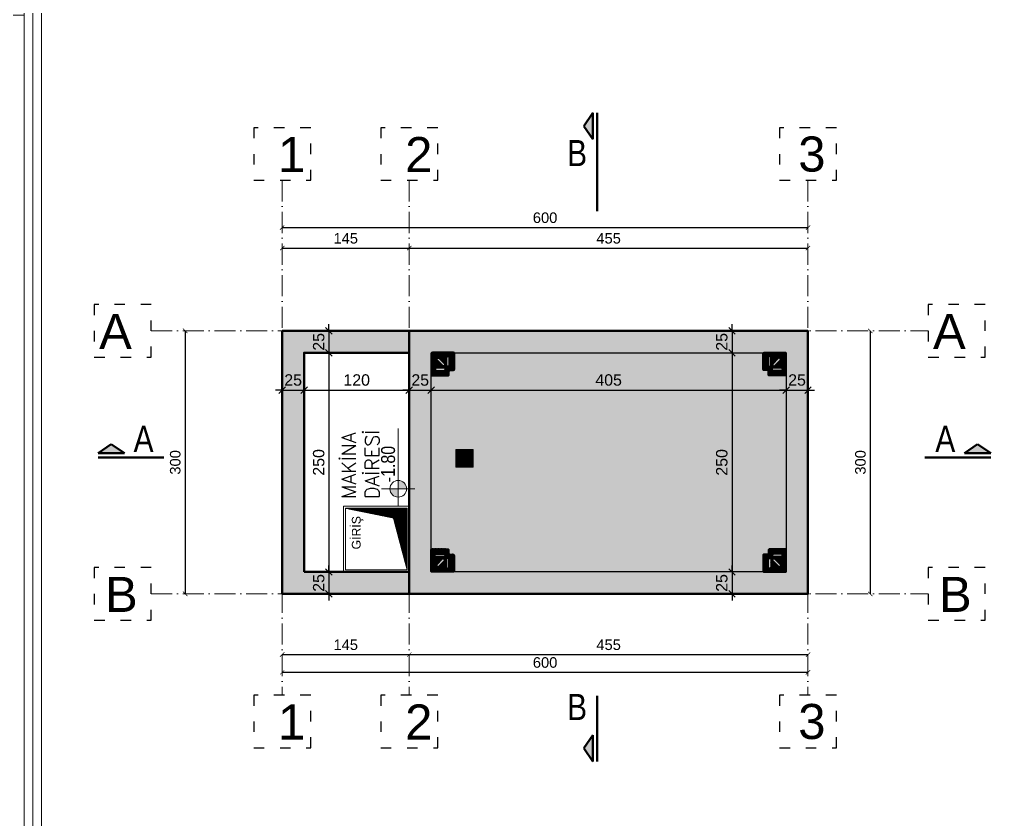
# Model space of a CAD drawing. Header units: millimetres. Extents: x 14753 to 45183, y 5640 to 19518.
# Drawn here: x 37317 to 38441, y 16651 to 17563 of the extents above; entities that cross this region are included whole.
import ezdxf
from ezdxf.enums import TextEntityAlignment as Align

# ---------------------------------------------------------------- set-up
doc = ezdxf.new("R2010")
doc.units = ezdxf.units.MM
for name, pattern in [('ACAD_ISO03W100', [30, 12, -18]), ('ACAD_ISO10W100', [18, 12, -3, 0, -3]), ('DASHDOT', [25.4, 12.7, -6.35, 0, -6.35])]:
    doc.linetypes.add(name, pattern=pattern)
for name, color, linetype, lineweight in [('.aksım', 136, 'DASHDOT', 25), ('AKS', 251, 'DASHDOT', 0), ('CERCEVE', 66, 'Continuous', 0), ('EMSAL DIŞI', 1, 'Continuous', 30), ('HAVUZ_PERDE', 4, 'Continuous', 25), ('I-BETON', 252, 'Continuous', 15), ('k ic olcu', 254, 'Continuous', 18), ('k ıslak mekan tarama', 252, 'Continuous', 9), ('Kolon', 30, 'Continuous', 50), ('SECTION4', 3, 'Continuous', 50), ('YAZI', 1, 'Continuous', 0)]:
    doc.layers.add(name, color=color, linetype=linetype, lineweight=lineweight)
doc.layers.add('proarthavuz_kotlama', color=3, linetype='Continuous')
doc.layers.add('tarama', color=253, linetype='Continuous')
doc.styles.add('ARIAL', font='TXT.SHX', dxfattribs={"height": 1})
doc.styles.add('MNS2-A-FS-KOTLAR_ZON3_BAHCEKOTLARI$0$MNS2-A-FS-KOTLAR_ZON3_BAHCEKOTLARI$0$EC', font='ARIALN.TTF')
doc.styles.get("Standard").update_dxf_attribs({"font": 'arial.ttf'})
doc.dimstyles.new('icolcu', dxfattribs={"dimtxt": 13, "dimasz": 7.5, "dimexe": 5, "dimexo": 5, "dimgap": 5, "dimtad": 1, "dimdec": 0, "dimtxsty": 'Standard', "dimblk": 'OBLIQUE', "dimcen": 2.5, "dimdle": 5, "dimclrd": 256, "dimclre": 256, "dimclrt": 256, "dimadec": 4, "dimazin": 0, "dimtfac": 1, "dimtdec": 0, "dimtix": 1, "dimtmove": 2, "dimatfit": 3, "dimldrblk": 'OBLIQUE', "dimfxl": 1, "dimarcsym": 0})
doc.dimstyles.new('icölcü', dxfattribs={"dimtxt": 12, "dimasz": 5, "dimexe": 1.25, "dimexo": 0.625, "dimgap": 5, "dimtad": 1, "dimdec": 0, "dimtxsty": 'Standard', "dimblk": 'ARCHTICK', "dimcen": -10, "dimse1": 1, "dimse2": 1, "dimadec": 0, "dimazin": 0, "dimtfac": 1, "dimtdec": 0, "dimtix": 1, "dimtmove": 0, "dimatfit": 3, "dimldrblk": 'ARCHTICK', "dimfxl": 1, "dimarcsym": 0})

# ---------------------------------------------------------------- blocks, each defined once
blk = doc.blocks.new('_ArchTick')
at = {"color": 0, "linetype": 'ByBlock', "const_width": 0.15}
blk.add_lwpolyline([(-0.5, -0.5), (0.5, 0.5)], dxfattribs=at)
blk = doc.blocks.new('*D791')
at = {"color": 0, "lineweight": -2, "transparency": 16777216}
blk.add_line((37616.7, 17325.5), (38216.7, 17325.5), dxfattribs=at)
at = {"layer": 'Defpoints', "color": 0, "transparency": 16777216}
for p in [(37616.7, 17325.5), (38216.7, 17325.5), (38216.7, 17325.5)]:
    blk.add_point(p, dxfattribs=at)
at = {"color": 0, "lineweight": -2, "transparency": 16777216, "xscale": 5, "yscale": 5, "zscale": 5, "rotation": 180}
blk.add_blockref('_ArchTick', (37616.7, 17325.5), dxfattribs=at)
at = {"color": 0, "lineweight": -2, "transparency": 16777216, "xscale": 5, "yscale": 5, "zscale": 5}
blk.add_blockref('_ArchTick', (38216.7, 17325.5), dxfattribs=at)
at = {"color": 0, "transparency": 16777216, "insert": (37916.7, 17336.7), "char_height": 12, "attachment_point": 5}
blk.add_mtext('600', dxfattribs=at)
blk = doc.blocks.new('*D792')
at = {"color": 0, "lineweight": -2, "transparency": 16777216}
blk.add_line((37616.7, 17302.1), (37761.7, 17302.1), dxfattribs=at)
at = {"layer": 'Defpoints', "color": 0, "transparency": 16777216}
for p in [(37616.7, 17302.1), (37761.7, 17302.1), (37761.7, 17302.1)]:
    blk.add_point(p, dxfattribs=at)
at = {"color": 0, "lineweight": -2, "transparency": 16777216, "xscale": 5, "yscale": 5, "zscale": 5, "rotation": 180}
blk.add_blockref('_ArchTick', (37616.7, 17302.1), dxfattribs=at)
at = {"color": 0, "lineweight": -2, "transparency": 16777216, "xscale": 5, "yscale": 5, "zscale": 5}
blk.add_blockref('_ArchTick', (37761.7, 17302.1), dxfattribs=at)
at = {"color": 0, "transparency": 16777216, "insert": (37689.2, 17313.2), "char_height": 12, "attachment_point": 5}
blk.add_mtext('145', dxfattribs=at)
blk = doc.blocks.new('*D793')
at = {"color": 0, "lineweight": -2, "transparency": 16777216}
blk.add_line((37761.7, 17302.1), (38216.7, 17302.1), dxfattribs=at)
at = {"layer": 'Defpoints', "color": 0, "transparency": 16777216}
for p in [(37761.7, 17302.1), (38216.7, 17302.1), (38216.7, 17302.1)]:
    blk.add_point(p, dxfattribs=at)
at = {"color": 0, "lineweight": -2, "transparency": 16777216, "xscale": 5, "yscale": 5, "zscale": 5, "rotation": 180}
blk.add_blockref('_ArchTick', (37761.7, 17302.1), dxfattribs=at)
at = {"color": 0, "lineweight": -2, "transparency": 16777216, "xscale": 5, "yscale": 5, "zscale": 5}
blk.add_blockref('_ArchTick', (38216.7, 17302.1), dxfattribs=at)
at = {"color": 0, "transparency": 16777216, "insert": (37989.2, 17313.2), "char_height": 12, "attachment_point": 5}
blk.add_mtext('455', dxfattribs=at)
blk = doc.blocks.new('*D794')
at = {"color": 0, "lineweight": -2, "transparency": 16777216}
blk.add_line((37616.7, 16818.3), (38216.7, 16818.3), dxfattribs=at)
at = {"layer": 'Defpoints', "color": 0, "transparency": 16777216}
for p in [(37616.7, 16818.3), (38216.7, 16818.3), (38216.7, 16818.3)]:
    blk.add_point(p, dxfattribs=at)
at = {"color": 0, "lineweight": -2, "transparency": 16777216, "xscale": 5, "yscale": 5, "zscale": 5, "rotation": 180}
blk.add_blockref('_ArchTick', (37616.7, 16818.3), dxfattribs=at)
at = {"color": 0, "lineweight": -2, "transparency": 16777216, "xscale": 5, "yscale": 5, "zscale": 5}
blk.add_blockref('_ArchTick', (38216.7, 16818.3), dxfattribs=at)
at = {"color": 0, "transparency": 16777216, "insert": (37916.7, 16829.4), "char_height": 12, "attachment_point": 5}
blk.add_mtext('600', dxfattribs=at)
blk = doc.blocks.new('*D795')
at = {"color": 0, "lineweight": -2, "transparency": 16777216}
blk.add_line((37616.7, 16838.5), (37761.7, 16838.5), dxfattribs=at)
at = {"layer": 'Defpoints', "color": 0, "transparency": 16777216}
for p in [(37616.7, 16845.3), (37761.7, 16845.3), (37761.7, 16838.5)]:
    blk.add_point(p, dxfattribs=at)
at = {"color": 0, "lineweight": -2, "transparency": 16777216, "xscale": 5, "yscale": 5, "zscale": 5, "rotation": 180}
blk.add_blockref('_ArchTick', (37616.7, 16838.5), dxfattribs=at)
at = {"color": 0, "lineweight": -2, "transparency": 16777216, "xscale": 5, "yscale": 5, "zscale": 5}
blk.add_blockref('_ArchTick', (37761.7, 16838.5), dxfattribs=at)
at = {"color": 0, "transparency": 16777216, "insert": (37689.2, 16849.6), "char_height": 12, "attachment_point": 5}
blk.add_mtext('145', dxfattribs=at)
blk = doc.blocks.new('*D796')
at = {"color": 0, "lineweight": -2, "transparency": 16777216}
blk.add_line((37761.7, 16838.5), (38216.7, 16838.5), dxfattribs=at)
at = {"layer": 'Defpoints', "color": 0, "transparency": 16777216}
for p in [(37761.7, 16845.3), (38216.7, 16838.5), (38216.7, 16838.5)]:
    blk.add_point(p, dxfattribs=at)
at = {"color": 0, "lineweight": -2, "transparency": 16777216, "xscale": 5, "yscale": 5, "zscale": 5, "rotation": 180}
blk.add_blockref('_ArchTick', (37761.7, 16838.5), dxfattribs=at)
at = {"color": 0, "lineweight": -2, "transparency": 16777216, "xscale": 5, "yscale": 5, "zscale": 5}
blk.add_blockref('_ArchTick', (38216.7, 16838.5), dxfattribs=at)
at = {"color": 0, "transparency": 16777216, "insert": (37989.2, 16849.6), "char_height": 12, "attachment_point": 5}
blk.add_mtext('455', dxfattribs=at)
blk = doc.blocks.new('*D797')
at = {"color": 0, "lineweight": -2, "transparency": 16777216}
blk.add_line((37505.9, 17207.7), (37505.9, 16907.7), dxfattribs=at)
at = {"layer": 'Defpoints', "color": 0, "transparency": 16777216}
for p in [(37505.9, 17207.7), (37505.9, 16907.7), (37505.9, 16907.7)]:
    blk.add_point(p, dxfattribs=at)
at = {"color": 0, "lineweight": -2, "transparency": 16777216, "xscale": 5, "yscale": 5, "zscale": 5}
for p, rotation in [((37505.9, 17207.7), 90), ((37505.9, 16907.7), 270)]:
    blk.add_blockref('_ArchTick', p, dxfattribs=dict(at, rotation=rotation))
at = {"color": 0, "transparency": 16777216, "insert": (37494.7, 17057.7), "char_height": 12, "attachment_point": 5, "rotation": 90}
blk.add_mtext('300', dxfattribs=at)
blk = doc.blocks.new('*D798')
at = {"color": 0, "lineweight": -2, "transparency": 16777216}
blk.add_line((38287.7, 17207.7), (38287.7, 16907.7), dxfattribs=at)
at = {"layer": 'Defpoints', "color": 0, "transparency": 16777216}
for p in [(38287.7, 17207.7), (38287.7, 16907.7), (38287.7, 16907.7)]:
    blk.add_point(p, dxfattribs=at)
at = {"color": 0, "lineweight": -2, "transparency": 16777216, "xscale": 5, "yscale": 5, "zscale": 5}
for p, rotation in [((38287.7, 17207.7), 90), ((38287.7, 16907.7), 270)]:
    blk.add_blockref('_ArchTick', p, dxfattribs=dict(at, rotation=rotation))
at = {"color": 0, "transparency": 16777216, "insert": (38276.6, 17057.7), "char_height": 12, "attachment_point": 5, "rotation": 90}
blk.add_mtext('300', dxfattribs=at)
blk = doc.blocks.new('EMİŞ')
at = {"layer": 'EMSAL DIŞI'}
h = blk.add_hatch(color=8, dxfattribs=at)
h.paths.add_polyline_path([(36929.06, 39127.84), (36929.06, 39119.24), (36937.66, 39119.24), (36937.66, 39127.84)])
h.paths.add_polyline_path([(36937.56, 39127.74), (36937.56, 39119.34), (36929.16, 39119.34), (36929.16, 39127.74)], flags=16)
for points in [[(36937.57, 39124.54), (36937.57, 39124.74), (36929.17, 39124.74), (36929.17, 39124.54)], [(36930.96, 39127.74), (36930.76, 39127.74), (36930.76, 39119.34), (36930.96, 39119.34)], [(36933.46, 39127.74), (36933.26, 39127.74), (36933.26, 39119.34), (36933.46, 39119.34)], [(36935.96, 39127.74), (36935.76, 39127.74), (36935.76, 39119.34), (36935.96, 39119.34)], [(36937.57, 39121.54), (36937.57, 39121.74), (36929.17, 39121.74), (36929.17, 39121.54)]]:
    blk.add_hatch(color=8, dxfattribs=at).paths.add_polyline_path(points)
at = {"lineweight": 15}
for points in [[(36938.36, 39128.54), (36938.36, 39118.54), (36928.36, 39118.54), (36928.36, 39128.54)], [(36937.86, 39128.04), (36937.86, 39119.04), (36928.86, 39119.04), (36928.86, 39128.04)], [(36937.66, 39127.84), (36937.66, 39119.24), (36929.06, 39119.24), (36929.06, 39127.84)], [(36937.56, 39127.74), (36937.56, 39119.34), (36929.16, 39119.34), (36929.16, 39127.74)], [(36937.56, 39127.61), (36937.56, 39127.54), (36929.17, 39127.54), (36929.17, 39127.61)], [(36937.56, 39127.41), (36937.56, 39127.34), (36929.17, 39127.34), (36929.17, 39127.41)], [(36937.56, 39127.21), (36937.56, 39127.14), (36929.17, 39127.14), (36929.17, 39127.21)], [(36937.56, 39127.01), (36937.56, 39126.94), (36929.17, 39126.94), (36929.17, 39127.01)], [(36937.56, 39127.01), (36937.56, 39126.94), (36929.17, 39126.94), (36929.17, 39127.01)], [(36937.56, 39126.81), (36937.56, 39126.74), (36929.17, 39126.74), (36929.17, 39126.81)], [(36937.56, 39126.61), (36937.56, 39126.54), (36929.17, 39126.54), (36929.17, 39126.61)], [(36937.56, 39126.41), (36937.56, 39126.34), (36929.17, 39126.34), (36929.17, 39126.41)], [(36937.56, 39126.41), (36937.56, 39126.34), (36929.17, 39126.34), (36929.17, 39126.41)], [(36937.56, 39126.21), (36937.56, 39126.14), (36929.17, 39126.14), (36929.17, 39126.21)], [(36937.56, 39126.01), (36937.56, 39125.94), (36929.17, 39125.94), (36929.17, 39126.01)], [(36937.56, 39125.81), (36937.56, 39125.74), (36929.17, 39125.74), (36929.17, 39125.81)], [(36937.56, 39125.81), (36937.56, 39125.74), (36929.17, 39125.74), (36929.17, 39125.81)], [(36937.56, 39125.61), (36937.56, 39125.54), (36929.17, 39125.54), (36929.17, 39125.61)], [(36937.56, 39125.41), (36937.56, 39125.34), (36929.17, 39125.34), (36929.17, 39125.41)], [(36937.56, 39125.21), (36937.56, 39125.14), (36929.17, 39125.14), (36929.17, 39125.21)], [(36937.56, 39125.01), (36937.56, 39124.94), (36929.17, 39124.94), (36929.17, 39125.01)], [(36937.56, 39124.81), (36937.56, 39124.74), (36929.17, 39124.74), (36929.17, 39124.81)], [(36937.56, 39124.41), (36937.56, 39124.34), (36929.17, 39124.34), (36929.17, 39124.41)], [(36937.56, 39124.21), (36937.56, 39124.14), (36929.17, 39124.14), (36929.17, 39124.21)], [(36937.56, 39124.01), (36937.56, 39123.94), (36929.17, 39123.94), (36929.17, 39124.01)], [(36937.56, 39123.81), (36937.56, 39123.74), (36929.17, 39123.74), (36929.17, 39123.81)], [(36937.56, 39123.61), (36937.56, 39123.54), (36929.17, 39123.54), (36929.17, 39123.61)], [(36937.56, 39123.41), (36937.56, 39123.34), (36929.17, 39123.34), (36929.17, 39123.41)], [(36937.56, 39123.21), (36937.56, 39123.14), (36929.17, 39123.14), (36929.17, 39123.21)], [(36937.56, 39123.01), (36937.56, 39122.94), (36929.17, 39122.94), (36929.17, 39123.01)], [(36937.56, 39122.81), (36937.56, 39122.74), (36929.17, 39122.74), (36929.17, 39122.81)], [(36937.56, 39122.61), (36937.56, 39122.54), (36929.17, 39122.54), (36929.17, 39122.61)], [(36937.56, 39122.41), (36937.56, 39122.34), (36929.17, 39122.34), (36929.17, 39122.41)], [(36937.56, 39122.21), (36937.56, 39122.14), (36929.17, 39122.14), (36929.17, 39122.21)], [(36937.56, 39122.01), (36937.56, 39121.94), (36929.17, 39121.94), (36929.17, 39122.01)], [(36937.56, 39121.81), (36937.56, 39121.74), (36929.17, 39121.74), (36929.17, 39121.81)], [(36937.56, 39121.51), (36937.56, 39121.45), (36929.17, 39121.45), (36929.17, 39121.51)], [(36937.56, 39121.31), (36937.56, 39121.25), (36929.17, 39121.25), (36929.17, 39121.31)], [(36937.56, 39121.11), (36937.56, 39121.05), (36929.17, 39121.05), (36929.17, 39121.11)], [(36937.56, 39120.91), (36937.56, 39120.85), (36929.17, 39120.85), (36929.17, 39120.91)], [(36937.56, 39120.71), (36937.56, 39120.65), (36929.17, 39120.65), (36929.17, 39120.71)], [(36937.56, 39120.51), (36937.56, 39120.45), (36929.17, 39120.45), (36929.17, 39120.51)], [(36937.56, 39120.31), (36937.56, 39120.25), (36929.17, 39120.25), (36929.17, 39120.31)], [(36937.56, 39120.11), (36937.56, 39120.05), (36929.17, 39120.05), (36929.17, 39120.11)], [(36937.56, 39119.91), (36937.56, 39119.85), (36929.17, 39119.85), (36929.17, 39119.91)], [(36937.56, 39119.71), (36937.56, 39119.65), (36929.17, 39119.65), (36929.17, 39119.71)], [(36937.56, 39119.51), (36937.56, 39119.45), (36929.17, 39119.45), (36929.17, 39119.51)]]:
    blk.add_lwpolyline(points, close=True, dxfattribs=at)
at = {"layer": 'EMSAL DIŞI', "color": 8}
for p, q in [((36937.57, 39127.74), (36929.17, 39127.74)), ((36937.57, 39124.54), (36929.17, 39124.54)), ((36930.76, 39127.74), (36930.76, 39119.34)), ((36930.96, 39127.74), (36930.96, 39119.34)), ((36933.26, 39127.74), (36933.26, 39119.34)), ((36933.46, 39127.74), (36933.46, 39119.34)), ((36935.76, 39127.74), (36935.76, 39119.34)), ((36935.96, 39127.74), (36935.96, 39119.34)), ((36937.57, 39121.54), (36929.17, 39121.54))]:
    blk.add_line(p, q, dxfattribs=at)
blk = doc.blocks.new('TAŞMA KÖŞE ELEMANı 20 CM')
h = blk.add_hatch()
h.set_pattern_fill('ANSI31', color=256, scale=1.27, style=0)
h.set_pattern_definition([(45, (3066924.47854, 996607.2211), (-0.112253201513, 0.112253201513), [])])
edge = h.paths.add_edge_path()
edge.add_line((-10969.57, 9927.13), (-10969.57, 9929.63))
edge.add_arc((-10968.57, 9929.63), 1, 90, 180, ccw=False)
edge.add_line((-10968.57, 9930.63), (-10966.07, 9930.63))
edge.add_arc((-10966.07, 9931.63), 1, 270, 360)
edge.add_line((-10965.07, 9931.63), (-10965.07, 9944.63))
edge.add_arc((-10966.07, 9944.63), 1, 0, 90)
edge.add_line((-10966.07, 9945.63), (-10983.57, 9945.63))
edge.add_arc((-10983.57, 9944.63), 1, 90, 180)
edge.add_line((-10984.57, 9944.63), (-10984.57, 9927.13))
edge.add_arc((-10983.57, 9927.13), 1, 180, 270)
edge.add_line((-10983.57, 9926.13), (-10970.57, 9926.13))
edge.add_arc((-10970.57, 9927.13), 1, 270, 360)
edge = h.paths.add_edge_path(flags=16)
edge.add_arc((-10971.57, 9928.13), 1, 270, 360, ccw=False)
edge.add_line((-10971.57, 9927.13), (-10982.57, 9927.13))
edge.add_arc((-10982.57, 9928.13), 1, 180, 270, ccw=False)
edge.add_line((-10983.57, 9928.13), (-10983.57, 9943.63))
edge.add_arc((-10982.57, 9943.63), 1, 90, 180, ccw=False)
edge.add_line((-10982.57, 9944.63), (-10967.07, 9944.63))
edge.add_arc((-10967.07, 9943.63), 1, 0, 90, ccw=False)
edge.add_line((-10966.07, 9943.63), (-10966.07, 9932.63))
edge.add_arc((-10967.07, 9932.63), 1, 270, 360, ccw=False)
edge.add_line((-10967.07, 9931.63), (-10968.57, 9931.63))
edge.add_arc((-10968.57, 9929.63), 2, 90, 180)
edge.add_line((-10970.57, 9929.63), (-10970.57, 9928.13))
h = blk.add_hatch()
h.set_pattern_fill('ANSI31', color=256, scale=2.54, style=0)
h.set_pattern_definition([(45, (3066924.47854, 996607.2211), (-0.224506403027, 0.224506403027), [])])
h.paths.add_polyline_path([(-10970.57, 9928.13), (-10970.57, 9929.63, -0.414214), (-10968.57, 9931.63), (-10967.07, 9931.63, 0.414214), (-10966.07, 9932.63), (-10966.07, 9943.63, 0.414214), (-10967.07, 9944.63), (-10982.57, 9944.63, 0.414214), (-10983.57, 9943.63), (-10983.57, 9928.13, 0.414214), (-10982.57, 9927.13), (-10971.57, 9927.13, 0.414214)])
h.paths.add_polyline_path([(-10979.63, 9939.43, -0.5), (-10978.2, 9940.83), (-10973.32, 9935.8, -0.5), (-10974.76, 9934.41)], flags=16)
h.paths.add_polyline_path([(-10973.57, 9932.63, -0.5), (-10973.57, 9930.63), (-10980.57, 9930.63, -0.5), (-10980.57, 9932.63)], flags=16)
h.paths.add_polyline_path([(-10969.57, 9934.63, -0.5), (-10971.57, 9934.63), (-10971.57, 9941.63, -0.5), (-10969.57, 9941.63)], flags=16)
blk.add_line((-10969.57, 9934.63), (-10969.57, 9941.63))
for points in [[(-10969.57, 9927.13), (-10969.57, 9929.63, -0.414214), (-10968.57, 9930.63), (-10966.07, 9930.63, 0.414214), (-10965.07, 9931.63), (-10965.07, 9944.63, 0.414214), (-10966.07, 9945.63), (-10983.57, 9945.63, 0.414214), (-10984.57, 9944.63), (-10984.57, 9927.13, 0.414214), (-10983.57, 9926.13), (-10970.57, 9926.13, 0.414214)], [(-10970.57, 9928.13), (-10970.57, 9929.63, -0.414214), (-10968.57, 9931.63), (-10967.07, 9931.63, 0.414214), (-10966.07, 9932.63), (-10966.07, 9943.63, 0.414214), (-10967.07, 9944.63), (-10982.57, 9944.63, 0.414214), (-10983.57, 9943.63), (-10983.57, 9928.13, 0.414214), (-10982.57, 9927.13), (-10971.57, 9927.13, 0.414214)], [(-10979.63, 9939.43, -0.5), (-10978.2, 9940.83), (-10973.32, 9935.8, -0.5), (-10974.76, 9934.41)], [(-10971.57, 9941.63, -0.5), (-10969.57, 9941.63), (-10969.57, 9934.63, -0.5), (-10971.57, 9934.63)]]:
    blk.add_lwpolyline(points, format="xyb", close=True)
blk.add_lwpolyline([(-10980.57, 9932.63, 0.5), (-10980.57, 9930.63), (-10973.57, 9930.63, 0.5), (-10973.57, 9932.63), (-10980.57, 9932.63), (-10973.57, 9932.63)], format="xyb")
blk = doc.blocks.new('_Oblique')
at = {"color": 0, "linetype": 'ByBlock', "lineweight": -2}
blk.add_line((-0.5, -0.5), (0.5, 0.5), dxfattribs=at)
blk = doc.blocks.new('*D814')
at = {"layer": 'Defpoints', "color": 0, "transparency": 16777216}
for p in [(37616.7, 17150), (37641.7, 17150), (37641.7, 17140)]:
    blk.add_point(p, dxfattribs=at)
at = {"layer": 'k ic olcu', "lineweight": -2, "transparency": 16777216}
for p, q in [((37616.7, 17140), (37609.2, 17140)), ((37616.7, 17145), (37616.7, 17135)), ((37616.7, 17140), (37641.7, 17140)), ((37641.7, 17145), (37641.7, 17135)), ((37641.7, 17140), (37649.2, 17140))]:
    blk.add_line(p, q, dxfattribs=at)
at = {"layer": 'k ic olcu', "lineweight": -2, "transparency": 16777216, "xscale": 7.5, "yscale": 7.5, "zscale": 7.5}
blk.add_blockref('_Oblique', (37616.7, 17140), dxfattribs=at)
at = {"layer": 'k ic olcu', "lineweight": -2, "transparency": 16777216, "xscale": 7.5, "yscale": 7.5, "zscale": 7.5, "rotation": 180}
blk.add_blockref('_Oblique', (37641.7, 17140), dxfattribs=at)
at = {"layer": 'k ic olcu', "transparency": 16777216, "insert": (37629.2, 17151.6), "char_height": 13, "attachment_point": 5}
blk.add_mtext('25', dxfattribs=at)
blk = doc.blocks.new('*D815')
at = {"layer": 'Defpoints', "color": 0, "transparency": 16777216}
for p in [(37641.7, 17150), (37761.7, 17140), (37761.7, 17140)]:
    blk.add_point(p, dxfattribs=at)
at = {"layer": 'k ic olcu', "lineweight": -2, "transparency": 16777216}
for p, q in [((37636.7, 17140), (37766.7, 17140)), ((37641.7, 17145), (37641.7, 17135))]:
    blk.add_line(p, q, dxfattribs=at)
at = {"layer": 'k ic olcu', "lineweight": -2, "transparency": 16777216, "xscale": 7.5, "yscale": 7.5, "zscale": 7.5, "rotation": 180}
blk.add_blockref('_Oblique', (37641.7, 17140), dxfattribs=at)
at = {"layer": 'k ic olcu', "lineweight": -2, "transparency": 16777216, "xscale": 7.5, "yscale": 7.5, "zscale": 7.5}
blk.add_blockref('_Oblique', (37761.7, 17140), dxfattribs=at)
at = {"layer": 'k ic olcu', "transparency": 16777216, "insert": (37701.7, 17151.6), "char_height": 13, "attachment_point": 5}
blk.add_mtext('120', dxfattribs=at)
blk = doc.blocks.new('*D816')
at = {"layer": 'Defpoints', "color": 0, "transparency": 16777216}
for p in [(37761.7, 17140), (37786.7, 17140), (37786.7, 17140)]:
    blk.add_point(p, dxfattribs=at)
at = {"layer": 'k ic olcu', "lineweight": -2, "transparency": 16777216}
for p, q in [((37761.7, 17140), (37754.2, 17140)), ((37761.7, 17140), (37786.7, 17140)), ((37786.7, 17140), (37794.2, 17140))]:
    blk.add_line(p, q, dxfattribs=at)
at = {"layer": 'k ic olcu', "lineweight": -2, "transparency": 16777216, "xscale": 7.5, "yscale": 7.5, "zscale": 7.5}
blk.add_blockref('_Oblique', (37761.7, 17140), dxfattribs=at)
at = {"layer": 'k ic olcu', "lineweight": -2, "transparency": 16777216, "xscale": 7.5, "yscale": 7.5, "zscale": 7.5, "rotation": 180}
blk.add_blockref('_Oblique', (37786.7, 17140), dxfattribs=at)
at = {"layer": 'k ic olcu', "transparency": 16777216, "insert": (37774.2, 17151.6), "char_height": 13, "attachment_point": 5}
blk.add_mtext('25', dxfattribs=at)
blk = doc.blocks.new('*D808')
at = {"layer": 'Defpoints', "color": 0, "transparency": 16777216}
for p in [(37786.7, 17140), (38191.7, 17140), (38191.7, 17140)]:
    blk.add_point(p, dxfattribs=at)
at = {"layer": 'k ic olcu', "lineweight": -2, "transparency": 16777216}
blk.add_line((37781.7, 17140), (38196.7, 17140), dxfattribs=at)
at = {"layer": 'k ic olcu', "lineweight": -2, "transparency": 16777216, "xscale": 7.5, "yscale": 7.5, "zscale": 7.5, "rotation": 180}
blk.add_blockref('_Oblique', (37786.7, 17140), dxfattribs=at)
at = {"layer": 'k ic olcu', "lineweight": -2, "transparency": 16777216, "xscale": 7.5, "yscale": 7.5, "zscale": 7.5}
blk.add_blockref('_Oblique', (38191.7, 17140), dxfattribs=at)
at = {"layer": 'k ic olcu', "transparency": 16777216, "insert": (37989.2, 17151.6), "char_height": 13, "attachment_point": 5}
blk.add_mtext('405', dxfattribs=at)
blk = doc.blocks.new('*D809')
at = {"layer": 'Defpoints', "color": 0, "transparency": 16777216}
for p in [(38191.7, 17140), (38216.7, 17140), (38216.7, 17140)]:
    blk.add_point(p, dxfattribs=at)
at = {"layer": 'k ic olcu', "lineweight": -2, "transparency": 16777216}
for p, q in [((38191.7, 17140), (38184.2, 17140)), ((38191.7, 17140), (38216.7, 17140)), ((38216.7, 17140), (38224.2, 17140))]:
    blk.add_line(p, q, dxfattribs=at)
at = {"layer": 'k ic olcu', "lineweight": -2, "transparency": 16777216, "xscale": 7.5, "yscale": 7.5, "zscale": 7.5}
blk.add_blockref('_Oblique', (38191.7, 17140), dxfattribs=at)
at = {"layer": 'k ic olcu', "lineweight": -2, "transparency": 16777216, "xscale": 7.5, "yscale": 7.5, "zscale": 7.5, "rotation": 180}
blk.add_blockref('_Oblique', (38216.7, 17140), dxfattribs=at)
at = {"layer": 'k ic olcu', "transparency": 16777216, "insert": (38204.2, 17151.6), "char_height": 13, "attachment_point": 5}
blk.add_mtext('25', dxfattribs=at)
blk = doc.blocks.new('*D810')
at = {"layer": 'Defpoints', "color": 0, "transparency": 16777216}
for p in [(37670, 17207.7), (37670, 17182.7), (37670, 17182.7)]:
    blk.add_point(p, dxfattribs=at)
at = {"layer": 'k ic olcu', "lineweight": -2, "transparency": 16777216}
for p, q in [((37670, 17207.7), (37670, 17215.2)), ((37670, 17207.7), (37670, 17182.7)), ((37670, 17182.7), (37670, 17175.2))]:
    blk.add_line(p, q, dxfattribs=at)
at = {"layer": 'k ic olcu', "lineweight": -2, "transparency": 16777216, "xscale": 7.5, "yscale": 7.5, "zscale": 7.5}
for p, rotation in [((37670, 17207.7), 270), ((37670, 17182.7), 90)]:
    blk.add_blockref('_Oblique', p, dxfattribs=dict(at, rotation=rotation))
at = {"layer": 'k ic olcu', "transparency": 16777216, "insert": (37658.4, 17195.2), "char_height": 13, "attachment_point": 5, "rotation": 90}
blk.add_mtext('25', dxfattribs=at)
blk = doc.blocks.new('*D811')
at = {"layer": 'Defpoints', "color": 0, "transparency": 16777216}
for p in [(37670, 17182.7), (37670, 16932.7), (37670, 16932.7)]:
    blk.add_point(p, dxfattribs=at)
at = {"layer": 'k ic olcu', "lineweight": -2, "transparency": 16777216}
blk.add_line((37670, 17187.7), (37670, 16927.7), dxfattribs=at)
at = {"layer": 'k ic olcu', "lineweight": -2, "transparency": 16777216, "xscale": 7.5, "yscale": 7.5, "zscale": 7.5}
for p, rotation in [((37670, 17182.7), 90), ((37670, 16932.7), 270)]:
    blk.add_blockref('_Oblique', p, dxfattribs=dict(at, rotation=rotation))
at = {"layer": 'k ic olcu', "transparency": 16777216, "insert": (37658.4, 17057.7), "char_height": 13, "attachment_point": 5, "rotation": 90}
blk.add_mtext('250', dxfattribs=at)
blk = doc.blocks.new('*D812')
at = {"layer": 'Defpoints', "color": 0, "transparency": 16777216}
for p in [(37670, 16932.7), (37670, 16907.7), (37670, 16907.7)]:
    blk.add_point(p, dxfattribs=at)
at = {"layer": 'k ic olcu', "lineweight": -2, "transparency": 16777216}
for p, q in [((37670, 16932.7), (37670, 16940.2)), ((37670, 16932.7), (37670, 16907.7)), ((37675, 16932.7), (37675, 16932.7)), ((37670, 16907.7), (37670, 16900.2)), ((37675, 16907.7), (37675, 16907.7))]:
    blk.add_line(p, q, dxfattribs=at)
at = {"layer": 'k ic olcu', "lineweight": -2, "transparency": 16777216, "xscale": 7.5, "yscale": 7.5, "zscale": 7.5}
for p, rotation in [((37670, 16932.7), 270), ((37670, 16907.7), 90)]:
    blk.add_blockref('_Oblique', p, dxfattribs=dict(at, rotation=rotation))
at = {"layer": 'k ic olcu', "transparency": 16777216, "insert": (37658.4, 16920.2), "char_height": 13, "attachment_point": 5, "rotation": 90}
blk.add_mtext('25', dxfattribs=at)
blk = doc.blocks.new('*D813')
at = {"layer": 'Defpoints', "color": 0, "transparency": 16777216}
for p in [(38130, 17207.7), (38130, 17182.7), (38130, 17182.7)]:
    blk.add_point(p, dxfattribs=at)
at = {"layer": 'k ic olcu', "lineweight": -2, "transparency": 16777216}
for p, q in [((38130, 17207.7), (38130, 17215.2)), ((38130, 17207.7), (38130, 17182.7)), ((38130, 17182.7), (38130, 17175.2))]:
    blk.add_line(p, q, dxfattribs=at)
at = {"layer": 'k ic olcu', "lineweight": -2, "transparency": 16777216, "xscale": 7.5, "yscale": 7.5, "zscale": 7.5}
for p, rotation in [((38130, 17207.7), 270), ((38130, 17182.7), 90)]:
    blk.add_blockref('_Oblique', p, dxfattribs=dict(at, rotation=rotation))
at = {"layer": 'k ic olcu', "transparency": 16777216, "insert": (38118.4, 17195.2), "char_height": 13, "attachment_point": 5, "rotation": 90}
blk.add_mtext('25', dxfattribs=at)
blk = doc.blocks.new('*D799')
at = {"layer": 'Defpoints', "color": 0, "transparency": 16777216}
for p in [(38130, 17182.7), (38130, 16932.7), (38130, 16932.7)]:
    blk.add_point(p, dxfattribs=at)
at = {"layer": 'k ic olcu', "lineweight": -2, "transparency": 16777216}
blk.add_line((38130, 17187.7), (38130, 16927.7), dxfattribs=at)
at = {"layer": 'k ic olcu', "lineweight": -2, "transparency": 16777216, "xscale": 7.5, "yscale": 7.5, "zscale": 7.5}
for p, rotation in [((38130, 17182.7), 90), ((38130, 16932.7), 270)]:
    blk.add_blockref('_Oblique', p, dxfattribs=dict(at, rotation=rotation))
at = {"layer": 'k ic olcu', "transparency": 16777216, "insert": (38118.4, 17057.7), "char_height": 13, "attachment_point": 5, "rotation": 90}
blk.add_mtext('250', dxfattribs=at)
blk = doc.blocks.new('*D800')
at = {"layer": 'Defpoints', "color": 0, "transparency": 16777216}
for p in [(38130, 16932.7), (38130, 16907.7), (38130, 16907.7)]:
    blk.add_point(p, dxfattribs=at)
at = {"layer": 'k ic olcu', "lineweight": -2, "transparency": 16777216}
for p, q in [((38130, 16932.7), (38130, 16940.2)), ((38130, 16932.7), (38130, 16907.7)), ((38135, 16932.7), (38135, 16932.7)), ((38130, 16907.7), (38130, 16900.2)), ((38135, 16907.7), (38135, 16907.7))]:
    blk.add_line(p, q, dxfattribs=at)
at = {"layer": 'k ic olcu', "lineweight": -2, "transparency": 16777216, "xscale": 7.5, "yscale": 7.5, "zscale": 7.5}
for p, rotation in [((38130, 16932.7), 270), ((38130, 16907.7), 90)]:
    blk.add_blockref('_Oblique', p, dxfattribs=dict(at, rotation=rotation))
at = {"layer": 'k ic olcu', "transparency": 16777216, "insert": (38118.4, 16920.2), "char_height": 13, "attachment_point": 5, "rotation": 90}
blk.add_mtext('25', dxfattribs=at)

msp = doc.modelspace()

# ---------------------------------------------------------------- hatches: boundary and pattern name
at = {"layer": 'I-BETON'}
h = msp.add_hatch(dxfattribs=at)
h.set_pattern_fill('ANSI31', color=34, scale=1.171875, angle=90)
h.set_pattern_definition([(135, (-217300.16718, -539288.50153), (-0.1035800949, -0.1035800949), [])])
h.paths.add_polyline_path([(37759.4, 17005.4), (37689.1, 17005.4), (37743.7, 16994.4), (37759.4, 16935)])
at = {"layer": 'k ıslak mekan tarama'}
h = msp.add_hatch(dxfattribs=at)
h.set_pattern_fill('ANSI33', color=256, angle=93.1473)
h.set_pattern_definition([(138.1473, (-10718.0177, 3290.329), (-4.2368334, -4.7298776), []), (138.1473, (-10718.264, 3294.8124), (-4.2368334, -4.7298776), [3.175, -1.5875])])
h.paths.add_polyline_path([(37786.7, 17158.1, 0.10349), (37786.7, 17157.5)], flags=16)
h.paths.add_polyline_path([(38165.3, 16933.7), (38165.3, 16951.6, -0.414214), (38166.7, 16952.9), (38170.1, 16952.9, 0.414214), (38171.5, 16954.3), (38171.5, 16957.8, -0.414214), (38172.9, 16959.1), (38190.8, 16959.1, -0.414214), (38192.1, 16957.8), (38192.1, 16933.7, -0.414214), (38190.8, 16932.3), (38166.7, 16932.3, -0.414214)], flags=16)
h.paths.add_polyline_path([(38166.7, 16935), (38166.7, 16950.2, -0.414214), (38168, 16951.6), (38170.1, 16951.6, 0.414214), (38172.9, 16954.3), (38172.9, 16956.4, -0.414214), (38174.2, 16957.8), (38189.4, 16957.8, -0.414214), (38190.8, 16956.4), (38190.8, 16935, -0.414214), (38189.4, 16933.7), (38168, 16933.7, -0.414214)], flags=0)
h.paths.add_polyline_path([(38171.5, 16937.8), (38171.5, 16947.4, -0.5), (38174.2, 16947.4), (38174.2, 16937.8, -0.5)], flags=0)
h.paths.add_polyline_path([(37813.2, 16933.7, -0.414214), (37811.8, 16932.3), (37787.7, 16932.3, -0.414214), (37786.3, 16933.7), (37786.3, 16957.8, -0.414214), (37787.7, 16959.1), (37805.6, 16959.1, -0.414214), (37807, 16957.8), (37807, 16954.3, 0.414214), (37808.4, 16952.9), (37811.8, 16952.9, -0.414214), (37813.2, 16951.6)], flags=16)
h.paths.add_polyline_path([(37811.8, 16935, -0.414214), (37810.4, 16933.7), (37789.1, 16933.7, -0.414214), (37787.7, 16935), (37787.7, 16956.4, -0.414214), (37789.1, 16957.8), (37804.2, 16957.8, -0.414214), (37805.6, 16956.4), (37805.6, 16954.3, 0.414214), (37808.4, 16951.6), (37810.4, 16951.6, -0.414214), (37811.8, 16950.2)], flags=0)
h.paths.add_polyline_path([(38176.6, 16945.8, -0.5), (38178.6, 16947.7), (38185.3, 16940.8, -0.5), (38183.4, 16938.9)], flags=0)
h.paths.add_polyline_path([(38177, 16952.9), (38186.6, 16952.9, -0.5), (38186.6, 16950.2), (38177, 16950.2, -0.5)], flags=0)
h.paths.add_polyline_path([(37807, 16937.8, -0.5), (37804.2, 16937.8), (37804.2, 16947.4, -0.5), (37807, 16947.4)], flags=0)
h.paths.add_polyline_path([(37801.8, 16945.8), (37795.1, 16938.9, -0.5), (37793.1, 16940.8), (37799.8, 16947.7, -0.5)], flags=0)
h.paths.add_polyline_path([(37801.5, 16950.2), (37791.8, 16950.2, -0.5), (37791.8, 16952.9), (37801.5, 16952.9, -0.5)], flags=0)
h.paths.add_polyline_path([(37834.7, 17052.3), (37814.7, 17052.3), (37814.7, 17072.3), (37834.7, 17072.3)], flags=16)
h.paths.add_polyline_path([(37833.7, 17053.3), (37815.7, 17053.3), (37815.7, 17071.3), (37833.7, 17071.3)], flags=0)
h.paths.add_polyline_path([(37833.3, 17053.7), (37816.1, 17053.7), (37816.1, 17070.9), (37833.3, 17070.9)], flags=0)
h.paths.add_polyline_path([(37816.3, 17054.7), (37819.5, 17054.7), (37819.5, 17054.9), (37816.3, 17054.9)], flags=0)
h.paths.add_polyline_path([(37816.3, 17055.9), (37819.9, 17055.9), (37819.9, 17056.1), (37816.3, 17056.1)], flags=0)
h.paths.add_polyline_path([(37816.3, 17057.1), (37824.5, 17057.1), (37824.5, 17057.3), (37816.3, 17057.3)], flags=0)
h.paths.add_polyline_path([(37816.3, 17059.2), (37824.9, 17059.2), (37824.9, 17059.5), (37816.3, 17059.5)], flags=0)
h.paths.add_polyline_path([(37816.3, 17060.4), (37829.5, 17060.4), (37829.5, 17060.7), (37816.3, 17060.7)], flags=0)
h.paths.add_polyline_path([(37829.9, 17061.9), (37816.3, 17061.9), (37829.9, 17061.7)], flags=0)
h.paths.add_polyline_path([(37833.1, 17054.1), (37816.3, 17054.1), (37816.3, 17054.3), (37833.1, 17054.3)], flags=0)
h.paths.add_polyline_path([(37833.1, 17055.3), (37816.3, 17055.3), (37816.3, 17055.5), (37833.1, 17055.5)], flags=0)
h.paths.add_polyline_path([(37833.1, 17056.5), (37816.3, 17056.5), (37816.3, 17056.7), (37833.1, 17056.7)], flags=0)
h.paths.add_polyline_path([(37833.1, 17057.7), (37816.3, 17057.7), (37816.3, 17058.3), (37833.1, 17058.3), (37833.1, 17058.7), (37816.3, 17058.7), (37816.3, 17058.8), (37833.1, 17058.8), (37833.1, 17058.3), (37816.3, 17058.3), (37816.3, 17058.3), (37833.1, 17058.3), (37833.1, 17058.3), (37833.1, 17058.3)], flags=0)
h.paths.add_polyline_path([(37833.1, 17059.9), (37816.3, 17059.9), (37816.3, 17060), (37833.1, 17060)], flags=0)
h.paths.add_polyline_path([(37833.1, 17061.1), (37816.3, 17061.1), (37816.3, 17061.2), (37833.1, 17061.2)], flags=0)
h.paths.add_polyline_path([(37816.3, 17062.8), (37833.1, 17062.8), (37833.1, 17063.1), (37816.3, 17063.1)], flags=0)
h.paths.add_polyline_path([(37833.1, 17062.3), (37816.3, 17062.3), (37816.3, 17062.4), (37833.1, 17062.4)], flags=0)
h.paths.add_polyline_path([(37816.3, 17065.2), (37833.1, 17065.2), (37833.1, 17065.5), (37816.3, 17065.5)], flags=0)
h.paths.add_polyline_path([(37816.3, 17064.3), (37816.3, 17064.8), (37833.1, 17064.8), (37833.1, 17064.3)], flags=0)
h.paths.add_polyline_path([(37833.1, 17063.5), (37816.3, 17063.5), (37816.3, 17064), (37833.1, 17064)], flags=0)
h.paths.add_polyline_path([(37816.3, 17067.2), (37833.1, 17067.2), (37833.1, 17067.5), (37816.3, 17067.5)], flags=0)
h.paths.add_polyline_path([(37833.1, 17066.3), (37816.3, 17066.3), (37816.3, 17066), (37833.1, 17066)], flags=0)
h.paths.add_polyline_path([(37833.1, 17066.7), (37816.3, 17066.7), (37816.3, 17066.8), (37833.1, 17066.8)], flags=0)
h.paths.add_polyline_path([(37816.3, 17068.4), (37833.1, 17068.4), (37833.1, 17068.7), (37816.3, 17068.7)], flags=0)
h.paths.add_polyline_path([(37833.1, 17067.9), (37816.3, 17067.9), (37816.3, 17068), (37833.1, 17068)], flags=0)
h.paths.add_polyline_path([(37816.3, 17069.6), (37833.1, 17069.6), (37833.1, 17069.9), (37816.3, 17069.9)], flags=0)
h.paths.add_polyline_path([(37833.1, 17069.1), (37816.3, 17069.1), (37816.3, 17069.2), (37833.1, 17069.2)], flags=0)
h.paths.add_polyline_path([(37833.1, 17070.3), (37816.3, 17070.3), (37816.3, 17070.4), (37833.1, 17070.4)], flags=0)
h.paths.add_polyline_path([(38171.3, 17157.8), (38171.3, 17161.3, 0.414214), (38169.9, 17162.6), (38166.5, 17162.6, -0.414214), (38165.1, 17164), (38165.1, 17181.9, -0.414214), (38166.5, 17183.3), (38190.6, 17183.3, -0.414214), (38192, 17181.9), (38192, 17157.8, -0.414214), (38190.6, 17156.4), (38172.7, 17156.4, -0.414214)], flags=16)
h.paths.add_polyline_path([(38172.7, 17159.2), (38172.7, 17161.3, 0.414214), (38169.9, 17164), (38167.9, 17164, -0.414214), (38166.5, 17165.4), (38166.5, 17180.5, -0.414214), (38167.9, 17181.9), (38189.2, 17181.9, -0.414214), (38190.6, 17180.5), (38190.6, 17159.2, -0.414214), (38189.2, 17157.8), (38174.1, 17157.8, -0.414214)], flags=0)
h.paths.add_polyline_path([(37804.6, 17157.8), (37789.5, 17157.8, -0.414214), (37788.1, 17159.2), (37788.1, 17180.5, -0.414214), (37789.5, 17181.9), (37810.8, 17181.9, -0.414214), (37812.2, 17180.5), (37812.2, 17165.4, -0.414214), (37810.8, 17164), (37808.7, 17164, 0.414214), (37806, 17161.3), (37806, 17159.2, -0.414214)], flags=16)
h.paths.add_polyline_path([(38176.8, 17162.6, -0.5), (38176.8, 17165.4), (38186.5, 17165.4, -0.5), (38186.5, 17162.6)], flags=0)
h.paths.add_polyline_path([(38171.3, 17168.1), (38171.3, 17177.8, -0.5), (38174.1, 17177.8), (38174.1, 17168.1, -0.5)], flags=0)
h.paths.add_polyline_path([(38176.5, 17169.8), (38183.2, 17176.7, -0.5), (38185.2, 17174.8), (38178.5, 17167.8, -0.5)], flags=0)
h.paths.add_polyline_path([(37801.8, 17162.6), (37792.2, 17162.6, -0.5), (37792.2, 17165.4), (37801.8, 17165.4, -0.5)], flags=0)
h.paths.add_polyline_path([(37804.6, 17168.1), (37804.6, 17177.8, -0.5), (37807.4, 17177.8), (37807.4, 17168.1, -0.5)], flags=0)
h.paths.add_polyline_path([(37800.2, 17167.8), (37793.5, 17174.8, -0.5), (37795.5, 17176.7), (37802.2, 17169.8, -0.5)], flags=0)
h.paths.add_polyline_path([(37761.7, 16932.7), (37686.7, 16932.7), (37641.7, 16932.7), (37641.7, 17182.7), (37761.7, 17182.7), (37761.7, 17207.7), (37616.7, 17207.7), (37616.7, 16907.7), (37761.7, 16907.7)])
h.paths.add_polyline_path([(37786.7, 16932.7), (37786.7, 17182.7), (38191.7, 17182.7), (38191.7, 16932.7)])
h.paths.add_polyline_path([(38216.7, 17207.7), (37761.7, 17207.7), (37761.7, 16907.7), (38216.7, 16907.7)])
at = {"layer": 'proarthavuz_kotlama', "linetype": 'Continuous', "lineweight": 15}
h = msp.add_hatch(color=253, dxfattribs=at)
h.paths.add_polyline_path([(37739.7, 17027.6, 0.414214), (37749.2, 17018.1), (37749.2, 17027.6)])
h.paths.add_polyline_path([(37749.2, 17037.1), (37749.2, 17027.6), (37758.7, 17027.6, 0.414214)])
at = {"layer": 'SECTION4'}
h = msp.add_hatch(color=256, dxfattribs=at)
h.dxf.hatch_style = 1
h.paths.add_polyline_path([(37961.1, 17441.2), (37971.2, 17456.2), (37971.2, 17426.2)])
h = msp.add_hatch(color=256, dxfattribs=at)
h.dxf.hatch_style = 1
h.paths.add_polyline_path([(37406.7, 17068.4), (37421.7, 17078.4), (37436.7, 17068.4)])
h = msp.add_hatch(color=256, dxfattribs=at)
h.dxf.hatch_style = 1
h.paths.add_polyline_path([(38425.2, 17068.4), (38410.2, 17078.4), (38395.2, 17068.4)])
h = msp.add_hatch(color=256, dxfattribs=at)
h.dxf.hatch_style = 1
h.paths.add_polyline_path([(37961.1, 16731.6), (37971.2, 16716.6), (37971.2, 16746.6)])
at = {"layer": 'tarama'}
h = msp.add_hatch(dxfattribs=at)
h.set_pattern_fill('HEX', color=5, angle=93)
h.set_pattern_definition([(93, (-10718.0177, 3290.329), (-5.49172477, -0.2878091), [3.175, -6.35]), (213, (-10718.0177, 3290.329), (2.9951124, -4.6120686), [3.175, -6.35]), (153, (-10718.184, 3293.4997), (-2.4966124, -4.8998777), [3.175, -6.35])])
h.paths.add_polyline_path([(37786.7, 17182.7), (38191.7, 17182.7), (38191.7, 16932.7), (37786.7, 16932.7)])

# ---------------------------------------------------------------- linework, layer by layer
at = {"layer": '.aksım', "color": 20, "linetype": 'ACAD_ISO03W100'}
for points in [[(37649.2, 17439.4), (37584.2, 17439.4), (37584.2, 17379.4), (37649.2, 17379.4)], [(37794.2, 17439.4), (37729.2, 17439.4), (37729.2, 17379.4), (37794.2, 17379.4)], [(38249.2, 17439.4), (38184.2, 17439.4), (38184.2, 17379.4), (38249.2, 17379.4)], [(37467.3, 17237.7), (37402.3, 17237.7), (37402.3, 17177.7), (37467.3, 17177.7)], [(38418.9, 17237.7), (38353.9, 17237.7), (38353.9, 17177.7), (38418.9, 17177.7)], [(37467.3, 16937.7), (37402.3, 16937.7), (37402.3, 16877.7), (37467.3, 16877.7)], [(38418.9, 16937.7), (38353.9, 16937.7), (38353.9, 16877.7), (38418.9, 16877.7)], [(37649.2, 16792.2), (37584.2, 16792.2), (37584.2, 16732.2), (37649.2, 16732.2)], [(37794.2, 16792.2), (37729.2, 16792.2), (37729.2, 16732.2), (37794.2, 16732.2)], [(38249.2, 16792.2), (38184.2, 16792.2), (38184.2, 16732.2), (38249.2, 16732.2)]]:
    msp.add_lwpolyline(points, close=True, dxfattribs=at)
at = {"layer": 'AKS', "linetype": 'ACAD_ISO10W100', "ltscale": 2}
for p, q in [((37616.7, 17379.4), (37616.7, 16792.2)), ((37761.7, 17379.4), (37761.7, 16792.2)), ((38216.7, 17379.4), (38216.7, 16792.2)), ((37467.3, 17207.7), (38353.9, 17207.7)), ((37467.3, 16907.7), (38353.9, 16907.7))]:
    msp.add_line(p, q, dxfattribs=at)
at = {"layer": 'CERCEVE'}
for points in [[(37322.1, 15622.6), (39033.4, 15622.6), (39033.4, 19512.6), (37322.1, 19512.6)], [(37332.1, 15632.6), (39023.4, 15632.6), (39023.4, 19502.6), (37332.1, 19502.6)], [(37342.1, 15642.6), (39013.4, 15642.6), (39013.4, 19492.6), (37342.1, 19492.6)], [(35581.7, 15622.6), (37322.1, 15622.6), (37322.1, 17567.6), (35581.7, 17567.6)]]:
    msp.add_lwpolyline(points, close=True, dxfattribs=at)
at = {"layer": 'HAVUZ_PERDE'}
msp.add_lwpolyline([(37786.7, 17182.7), (38191.7, 17182.7), (38191.7, 16932.7), (37786.7, 16932.7)], close=True, dxfattribs=at)
at = {"layer": 'I-BETON', "color": 34}
for points in [[(37761.7, 17007.7), (37761.7, 16932.7), (37686.7, 16932.7), (37686.7, 17007.7)], [(37759.4, 17005.4), (37759.4, 16935), (37689.1, 16935), (37689.1, 17005.4)]]:
    msp.add_lwpolyline(points, close=True, dxfattribs=at)
msp.add_lwpolyline([(37689.1, 17005.4), (37743.7, 16994.4), (37759.4, 16935)], dxfattribs=at)
at = {"layer": 'Kolon'}
msp.add_lwpolyline([(37761.7, 17207.7), (37616.7, 17207.7), (37616.7, 16907.7), (37761.7, 16907.7)], dxfattribs=at)
for points in [[(37761.7, 17207.7), (38216.7, 17207.7), (38216.7, 16907.7), (37761.7, 16907.7)], [(37641.7, 16932.7), (37761.7, 16932.7), (37761.7, 17182.7), (37641.7, 17182.7)]]:
    msp.add_lwpolyline(points, close=True, dxfattribs=at)
at = {"layer": 'proarthavuz_kotlama', "linetype": 'Continuous', "lineweight": 15}
for p, q in [((37749.2, 17008.6), (37749.2, 17096.3)), ((37768.2, 17027.6), (37730.1, 17027.6))]:
    msp.add_line(p, q, dxfattribs=at)
msp.add_circle((37749.2, 17027.6), 9.52, dxfattribs=at)
at = {"layer": 'SECTION4'}
for p, q in [((37971.2, 17456.2), (37961.1, 17441.2)), ((37971.2, 17456.2), (37971.2, 17426.2)), ((37976.1, 17344.3), (37976.1, 17456.2)), ((37961.1, 17441.2), (37971.2, 17426.2)), ((37406.7, 17068.4), (37421.7, 17078.4)), ((37406.7, 17068.4), (37436.7, 17068.4)), ((37421.7, 17078.4), (37436.7, 17068.4)), ((38410.2, 17078.4), (38395.2, 17068.4)), ((38425.2, 17068.4), (38395.2, 17068.4)), ((38425.2, 17068.4), (38410.2, 17078.4)), ((37481.7, 17063.4), (37406.7, 17063.4)), ((38350.2, 17063.4), (38425.2, 17063.4)), ((37976.1, 16791.6), (37976.1, 16716.6)), ((37961.1, 16731.6), (37971.2, 16746.6)), ((37971.2, 16716.6), (37971.2, 16746.6)), ((37971.2, 16716.6), (37961.1, 16731.6))]:
    msp.add_line(p, q, dxfattribs=at)

# ---------------------------------------------------------------- block references
at = {"color": 6, "linetype": 'ByBlock', "lineweight": 20, "yscale": 1.376803317441488, "zscale": 1.376803317441488}
for p, xscale in [((52910.3, 3490.1), 1.376803317441488), ((23068.4, 3490.1), -1.376803317441488)]:
    msp.add_blockref('TAŞMA KÖŞE ELEMANı 20 CM', p, dxfattribs=dict(at, xscale=xscale))
at = {"lineweight": 15, "xscale": 2, "yscale": 2, "zscale": 2}
msp.add_blockref('EMİŞ', (-36042, -61184.8), dxfattribs=at)
at = {"color": 6, "linetype": 'ByBlock', "lineweight": 20, "yscale": 1.376803317441488, "zscale": 1.376803317441488, "rotation": 180}
for p, xscale in [((52909.9, 30625.5), -1.376803317441488), ((23068.5, 30625.5), 1.376803317441488)]:
    msp.add_blockref('TAŞMA KÖŞE ELEMANı 20 CM', p, dxfattribs=dict(at, xscale=xscale))

# ---------------------------------------------------------------- texts
at = {"layer": '.aksım', "color": 1, "char_height": 40, "attachment_point": 7}
for s, insert in [('1', (37612, 17388.8)), ('2', (37757, 17388.8)), ('3', (38205.6, 17388.8)), ('A', (37407.8, 17187.1)), ('A', (38359.4, 17187.1)), ('B', (37414.6, 16887.1)), ('B', (38366.2, 16887.1)), ('1', (37612, 16741.6)), ('2', (37757, 16741.6)), ('3', (38205.6, 16741.6))]:
    msp.add_mtext_dynamic_manual_height_columns(s, width=112.47, gutter_width=12.5, heights=[0], dxfattribs=dict(at, insert=insert))
at = {"layer": 'proarthavuz_kotlama', "linetype": 'Continuous', "style": 'MNS2-A-FS-KOTLAR_ZON3_BAHCEKOTLARI$0$MNS2-A-FS-KOTLAR_ZON3_BAHCEKOTLARI$0$EC'}
for s, height, rotation, p in [('B', 29.8, 360, (37953.2, 17410.5)), ('A', 29.8, 0, (37458.5, 17084.5)), ('A', 29.8, 360, (38373.4, 17084.5)), ('-1.80', 15.87, 90, (37737.5, 17055.8)), ('B', 29.8, 360, (37953.2, 16778.7))]:
    msp.add_text(s, height=height, rotation=rotation, dxfattribs=at).set_placement(p, align=Align.MIDDLE_CENTER)
at = {"layer": 'YAZI', "attachment_point": 7, "rotation": 90, "style": 'ARIAL'}
for s, insert, char_height in [('MAKİNA\\PDAİRESİ', (37727.4, 17016), 16.02), ('\\pi-18.30168;{\\fArial Tur|b0|i0|c162|p34;GİRİŞ}', (37709.3, 16976.7), 10.011)]:
    msp.add_mtext(s, dxfattribs=dict(at, insert=insert, char_height=char_height))

# ---------------------------------------------------------------- dimensions: what is measured, and where the dimension line sits
for base, p1, p2, picture, middle in [((38216.7, 17325.5), (37616.7, 17325.5), (38216.7, 17325.5), '*D791', (37916.7, 17336.7)), ((37761.7, 17302.1), (37616.7, 17302.1), (37761.7, 17302.1), '*D792', (37689.2, 17313.2)), ((38216.7, 17302.1), (37761.7, 17302.1), (38216.7, 17302.1), '*D793', (37989.2, 17313.2)), ((37761.7, 16838.5), (37616.7, 16845.3), (37761.7, 16845.3), '*D795', (37689.2, 16849.6)), ((38216.7, 16838.5), (37761.7, 16845.3), (38216.7, 16838.5), '*D796', (37989.2, 16849.6)), ((38216.7, 16818.3), (37616.7, 16818.3), (38216.7, 16818.3), '*D794', (37916.7, 16829.4))]:
    dim = msp.add_linear_dim(base=base, p1=p1, p2=p2, dimstyle='icölcü')
    dim.commit()
    dim.dimension.update_dxf_attribs({"geometry": picture, "text_midpoint": middle})
for base, p1, p2, picture, middle in [((37505.9, 16907.7), (37505.9, 17207.7), (37505.9, 16907.7), '*D797', (37494.7, 17057.7)), ((38287.7, 16907.7), (38287.7, 17207.7), (38287.7, 16907.7), '*D798', (38276.6, 17057.7))]:
    dim = msp.add_linear_dim(base=base, p1=p1, p2=p2, angle=90, dimstyle='icölcü')
    dim.commit()
    dim.dimension.update_dxf_attribs({"geometry": picture, "text_midpoint": middle})
at = {"layer": 'k ic olcu'}
for base, p1, p2, picture, middle in [((37670, 17182.7), (37670, 17207.7), (37670, 17182.7), '*D810', (37658.4, 17195.2)), ((38130, 17182.7), (38130, 17207.7), (38130, 17182.7), '*D813', (38118.4, 17195.2)), ((37670, 16932.7), (37670, 17182.7), (37670, 16932.7), '*D811', (37658.4, 17057.7)), ((38130, 16932.7), (38130, 17182.7), (38130, 16932.7), '*D799', (38118.4, 17057.7)), ((37670, 16907.7), (37670, 16932.7), (37670, 16907.7), '*D812', (37658.4, 16920.2)), ((38130, 16907.7), (38130, 16932.7), (38130, 16907.7), '*D800', (38118.4, 16920.2))]:
    dim = msp.add_linear_dim(base=base, p1=p1, p2=p2, angle=90, dimstyle='icolcu', dxfattribs=at)
    dim.commit()
    dim.dimension.update_dxf_attribs({"geometry": picture, "text_midpoint": middle})
for base, p1, p2, picture, middle in [((37641.7, 17140), (37616.7, 17150), (37641.7, 17150), '*D814', (37629.2, 17151.6)), ((37761.7, 17140), (37641.7, 17150), (37761.7, 17140), '*D815', (37701.7, 17151.6)), ((37786.7, 17140), (37761.7, 17140), (37786.7, 17140), '*D816', (37774.2, 17151.6)), ((38191.7, 17140), (37786.7, 17140), (38191.7, 17140), '*D808', (37989.2, 17151.6)), ((38216.7, 17140), (38191.7, 17140), (38216.7, 17140), '*D809', (38204.2, 17151.6))]:
    dim = msp.add_linear_dim(base=base, p1=p1, p2=p2, dimstyle='icolcu', dxfattribs=at)
    dim.commit()
    dim.dimension.update_dxf_attribs({"geometry": picture, "text_midpoint": middle})

doc.saveas('drawing.dxf')
